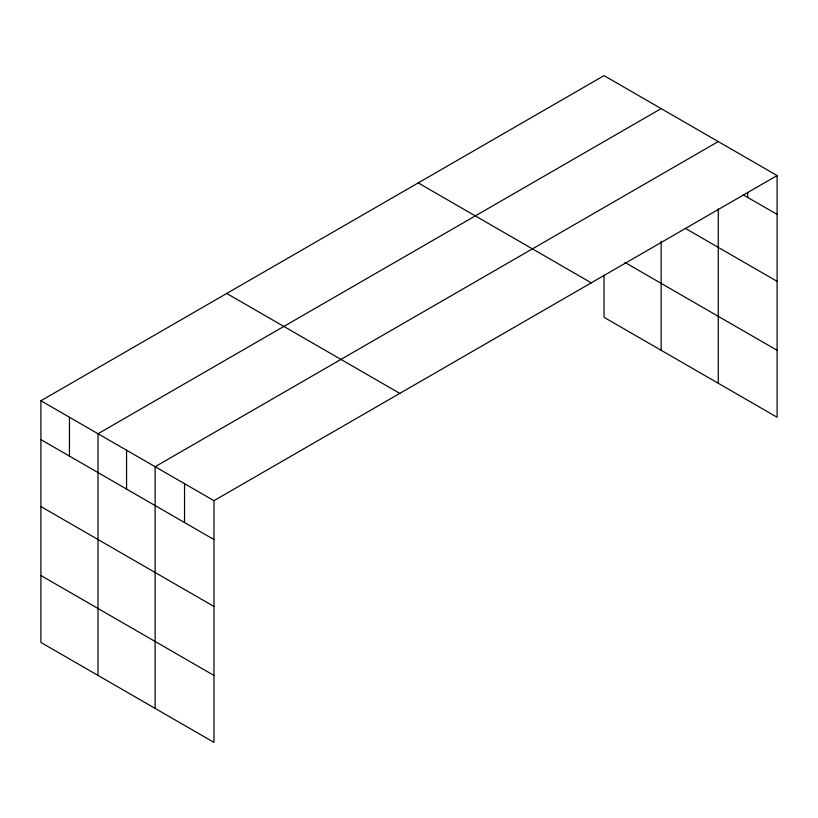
<?xml version="1.0" encoding="UTF-8"?>
<svg xmlns="http://www.w3.org/2000/svg" width="818" height="818" viewBox="0 0 818 818"><rect width="100%" height="100%" fill="white"/><g stroke="black" fill="none" stroke-linecap="round" stroke-linejoin="round"><path stroke-width="1.23" d="M40.9 400.759L213.958 500.677L213.958 742.366L40.9 642.447L40.9 400.759L604.042 75.634L777.1 175.553L777.1 417.241L604.042 317.323L604.042 275.175M661.149 108.61L98.007 433.734L98.007 675.423M718.255 141.575L155.113 466.71L155.113 708.398M213.958 500.677L777.1 175.553M743.317 194.899L777.1 214.398M685.31 228.345L777.1 281.341M624.911 262.435L777.1 350.298M418.202 182.925L591.261 282.844M226.739 293.468L399.798 393.386M40.9 439.614L213.958 539.532M40.9 506.546L213.958 606.465M40.9 575.514L213.958 675.433M747.683 192.404L747.683 197.414M718.265 208.938L718.265 383.264M661.149 241.218L661.149 350.298M184.541 483.694L184.541 522.538M126.565 450.217L126.565 489.072M69.458 417.252L69.458 456.096"/></g></svg>
